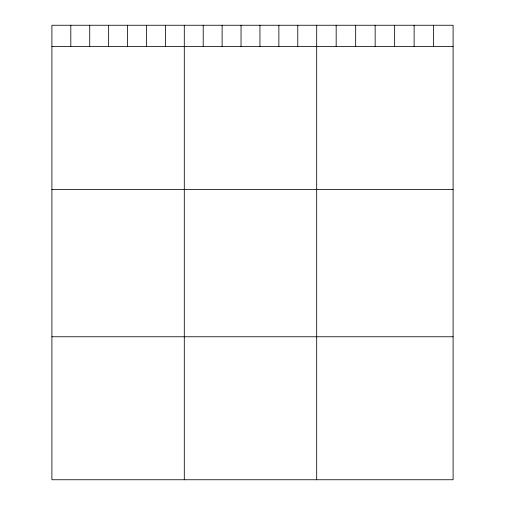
<?xml version="1.0" encoding="UTF-8"?>
<svg xmlns="http://www.w3.org/2000/svg" width="505" height="505" viewBox="0 0 505 505"><rect width="100%" height="100%" fill="white"/><g stroke="black" fill="none" stroke-linecap="round" stroke-linejoin="round"><path stroke-width="0.76" d="M453.099 46.466L453.099 479.75L51.901 479.75L51.901 25.25L453.099 25.25L453.099 46.466L51.901 46.466M51.901 189.451L453.099 189.451M51.901 336.766L453.099 336.766M433.612 25.25L433.612 46.466M414.125 25.25L414.125 46.466M394.639 25.25L394.639 46.466M375.152 25.25L375.152 46.466M355.665 25.25L355.665 46.466M336.178 25.25L336.178 46.466M316.692 25.25L316.692 479.75M297.78 25.25L297.78 46.466M278.867 25.25L278.867 46.466M259.949 25.25L259.949 46.466M241.036 25.25L241.036 46.466M222.124 25.25L222.124 46.466M203.212 25.25L203.212 46.466M184.293 25.25L184.293 479.75M165.381 25.25L165.381 46.466M146.469 25.25L146.469 46.466M127.557 25.25L127.557 46.466M108.638 25.25L108.638 46.466M89.726 25.25L89.726 46.466M70.814 25.25L70.814 46.466"/></g></svg>
